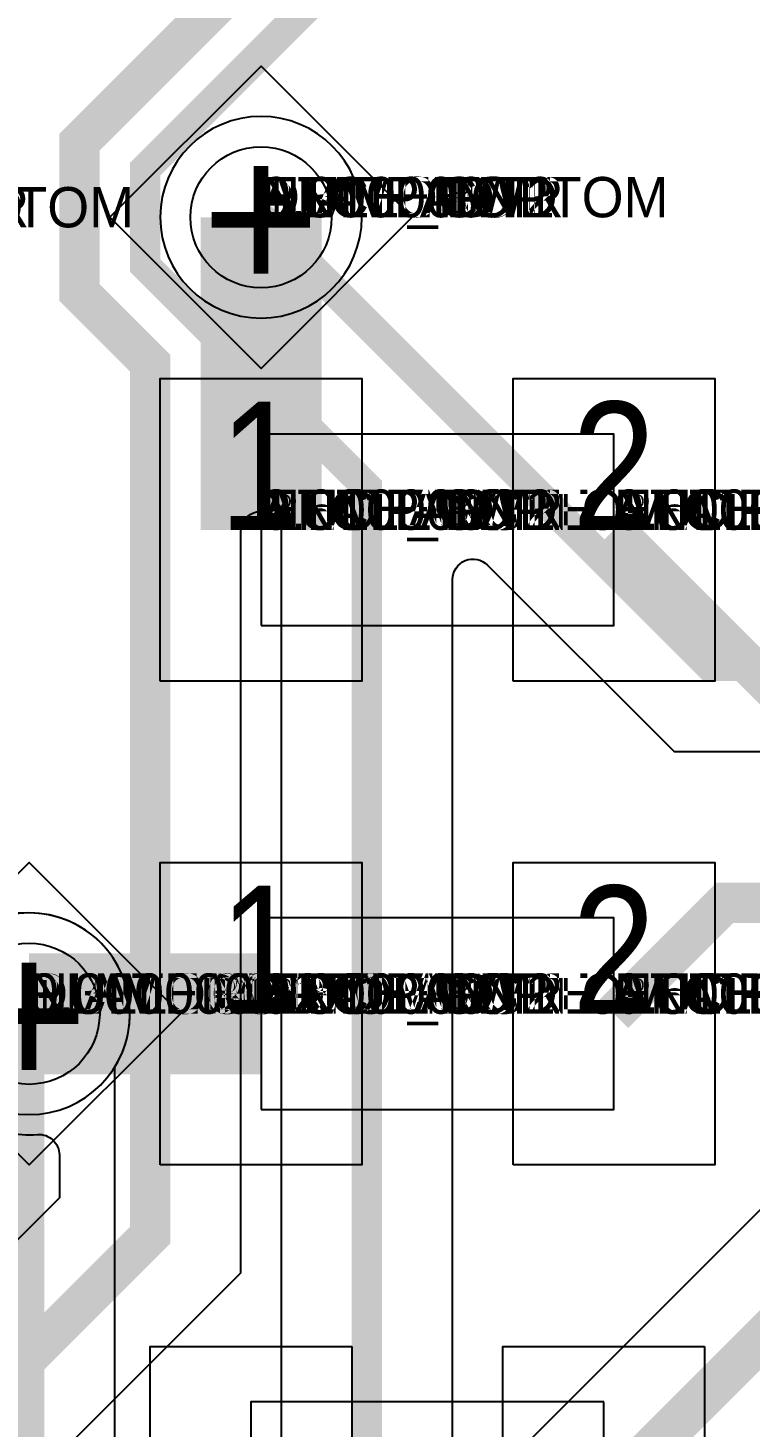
# Model space of a CAD drawing. Extents: x 0 to 323, y 0 to 320.
# Drawn here: x 89.94 to 93.53, y 42.25 to 49.19 of the extents above; entities that cross this region are included whole.
import ezdxf
from ezdxf.enums import TextEntityAlignment as Align

# ---------------------------------------------------------------- set-up
doc = ezdxf.new("R2010")
doc.units = 0
doc.header["$MEASUREMENT"] = 0
doc.layers.get('0').update_dxf_attribs({"linetype": 'CONTINUOUS'})
for name, color, linetype in [('CDN_FIGURES', 7, 'CONTINUOUS'), ('ETCH_BOTTOM', 7, 'CONTINUOUS'), ('ETCH_GND', 3, 'CONTINUOUS'), ('ETCH_INT1', 4, 'CONTINUOUS'), ('ETCH_INT2', 5, 'CONTINUOUS'), ('ETCH_PWR', 6, 'CONTINUOUS'), ('ETCH_TOP', 2, 'CONTINUOUS'), ('MANUFACTURING_NCLEGEND-1-6', 8, 'CONTINUOUS'), ('PACKAGE_GEOMETRY_ASSEMBLY_TOP', 11, 'CONTINUOUS'), ('PACKAGE_GEOMETRY_PIN_NUMBER', 9, 'CONTINUOUS')]:
    doc.layers.add(name, color=color, linetype=linetype)

# ---------------------------------------------------------------- blocks, each defined once
blk = doc.blocks.new('PAD_INFO')
for tag in ['SHAPE_TYPE', 'PAD_HEIGHT', 'PAD_LAYER', 'PAD_TYPE', 'PAD_WIDTH']:
    blk.add_attdef(tag, (0, 0), '', height=0.2)
at = {"flags": 2}
blk.add_attdef('CDN_TYPE', (0, 0), '', height=0.2, dxfattribs=at)
blk = doc.blocks.new('DRILL_INFO')
at = {"flags": 2}
blk.add_attdef('CDN_TYPE', (0, 0), '', height=0.2, dxfattribs=at)
for tag in ['FSHAPE', 'FCHAR', 'DRILL_HEIGHT', 'DIAMETER', 'PLATED', 'DRILL_WIDTH']:
    blk.add_attdef(tag, (0, 0), '', height=0.2)
blk = doc.blocks.new('VIA0700X0300')
at = {"layer": 'ETCH_BOTTOM'}
blk.add_circle((0, 0), 0.35, dxfattribs=at)
at = {"layer": 'ETCH_GND'}
blk.add_circle((0, 0), 0.35, dxfattribs=at)
at = {"layer": 'ETCH_INT1'}
blk.add_circle((0, 0), 0.35, dxfattribs=at)
at = {"layer": 'ETCH_INT2'}
blk.add_circle((0, 0), 0.35, dxfattribs=at)
at = {"layer": 'ETCH_PWR'}
blk.add_circle((0, 0), 0.35, dxfattribs=at)
at = {"layer": 'ETCH_TOP'}
blk.add_circle((0, 0), 0.35, dxfattribs=at)
ref = blk.add_blockref('PAD_INFO', (0, 0))
ref.add_attrib('PAD_LAYER', 'ETCH_TOP', (0, 0), dxfattribs={"height": 0.2})
ref.add_attrib('SHAPE_TYPE', 'NULL', (0, 0), dxfattribs={"height": 0.2})
ref.add_attrib('PAD_TYPE', 'ANTIPAD', (0, 0), dxfattribs={"height": 0.2})
ref.add_attrib('PAD_WIDTH', '0.000000', (0, 0), dxfattribs={"height": 0.2})
ref.add_attrib('PAD_HEIGHT', '0.000000', (0, 0), dxfattribs={"height": 0.2})
ref = blk.add_blockref('PAD_INFO', (0, 0))
ref.add_attrib('PAD_LAYER', 'ETCH_GND', (0, 0), dxfattribs={"height": 0.2})
ref.add_attrib('SHAPE_TYPE', 'NULL', (0, 0), dxfattribs={"height": 0.2})
ref.add_attrib('PAD_TYPE', 'ANTIPAD', (0, 0), dxfattribs={"height": 0.2})
ref.add_attrib('PAD_WIDTH', '0.000000', (0, 0), dxfattribs={"height": 0.2})
ref.add_attrib('PAD_HEIGHT', '0.000000', (0, 0), dxfattribs={"height": 0.2})
ref = blk.add_blockref('PAD_INFO', (0, 0))
ref.add_attrib('PAD_LAYER', 'ETCH_INT1', (0, 0), dxfattribs={"height": 0.2})
ref.add_attrib('SHAPE_TYPE', 'NULL', (0, 0), dxfattribs={"height": 0.2})
ref.add_attrib('PAD_TYPE', 'ANTIPAD', (0, 0), dxfattribs={"height": 0.2})
ref.add_attrib('PAD_WIDTH', '0.000000', (0, 0), dxfattribs={"height": 0.2})
ref.add_attrib('PAD_HEIGHT', '0.000000', (0, 0), dxfattribs={"height": 0.2})
ref = blk.add_blockref('PAD_INFO', (0, 0))
ref.add_attrib('PAD_LAYER', 'ETCH_INT2', (0, 0), dxfattribs={"height": 0.2})
ref.add_attrib('SHAPE_TYPE', 'NULL', (0, 0), dxfattribs={"height": 0.2})
ref.add_attrib('PAD_TYPE', 'ANTIPAD', (0, 0), dxfattribs={"height": 0.2})
ref.add_attrib('PAD_WIDTH', '0.000000', (0, 0), dxfattribs={"height": 0.2})
ref.add_attrib('PAD_HEIGHT', '0.000000', (0, 0), dxfattribs={"height": 0.2})
ref = blk.add_blockref('PAD_INFO', (0, 0))
ref.add_attrib('PAD_LAYER', 'ETCH_PWR', (0, 0), dxfattribs={"height": 0.2})
ref.add_attrib('SHAPE_TYPE', 'NULL', (0, 0), dxfattribs={"height": 0.2})
ref.add_attrib('PAD_TYPE', 'ANTIPAD', (0, 0), dxfattribs={"height": 0.2})
ref.add_attrib('PAD_WIDTH', '0.000000', (0, 0), dxfattribs={"height": 0.2})
ref.add_attrib('PAD_HEIGHT', '0.000000', (0, 0), dxfattribs={"height": 0.2})
ref = blk.add_blockref('PAD_INFO', (0, 0))
ref.add_attrib('PAD_LAYER', 'ETCH_BOTTOM', (0, 0), dxfattribs={"height": 0.2})
ref.add_attrib('SHAPE_TYPE', 'NULL', (0, 0), dxfattribs={"height": 0.2})
ref.add_attrib('PAD_TYPE', 'ANTIPAD', (0, 0), dxfattribs={"height": 0.2})
ref.add_attrib('PAD_WIDTH', '0.000000', (0, 0), dxfattribs={"height": 0.2})
ref.add_attrib('PAD_HEIGHT', '0.000000', (0, 0), dxfattribs={"height": 0.2})
ref = blk.add_blockref('PAD_INFO', (0, 0))
ref.add_attrib('PAD_LAYER', 'ETCH_TOP', (0, 0), dxfattribs={"height": 0.2})
ref.add_attrib('SHAPE_TYPE', 'NULL', (0, 0), dxfattribs={"height": 0.2})
ref.add_attrib('PAD_TYPE', 'THERMAL', (0, 0), dxfattribs={"height": 0.2})
ref.add_attrib('PAD_WIDTH', '0.000000', (0, 0), dxfattribs={"height": 0.2})
ref.add_attrib('PAD_HEIGHT', '0.000000', (0, 0), dxfattribs={"height": 0.2})
ref = blk.add_blockref('PAD_INFO', (0, 0))
ref.add_attrib('PAD_LAYER', 'ETCH_GND', (0, 0), dxfattribs={"height": 0.2})
ref.add_attrib('SHAPE_TYPE', 'NULL', (0, 0), dxfattribs={"height": 0.2})
ref.add_attrib('PAD_TYPE', 'THERMAL', (0, 0), dxfattribs={"height": 0.2})
ref.add_attrib('PAD_WIDTH', '0.000000', (0, 0), dxfattribs={"height": 0.2})
ref.add_attrib('PAD_HEIGHT', '0.000000', (0, 0), dxfattribs={"height": 0.2})
ref = blk.add_blockref('PAD_INFO', (0, 0))
ref.add_attrib('PAD_LAYER', 'ETCH_INT1', (0, 0), dxfattribs={"height": 0.2})
ref.add_attrib('SHAPE_TYPE', 'NULL', (0, 0), dxfattribs={"height": 0.2})
ref.add_attrib('PAD_TYPE', 'THERMAL', (0, 0), dxfattribs={"height": 0.2})
ref.add_attrib('PAD_WIDTH', '0.000000', (0, 0), dxfattribs={"height": 0.2})
ref.add_attrib('PAD_HEIGHT', '0.000000', (0, 0), dxfattribs={"height": 0.2})
ref = blk.add_blockref('PAD_INFO', (0, 0))
ref.add_attrib('PAD_LAYER', 'ETCH_INT2', (0, 0), dxfattribs={"height": 0.2})
ref.add_attrib('SHAPE_TYPE', 'NULL', (0, 0), dxfattribs={"height": 0.2})
ref.add_attrib('PAD_TYPE', 'THERMAL', (0, 0), dxfattribs={"height": 0.2})
ref.add_attrib('PAD_WIDTH', '0.000000', (0, 0), dxfattribs={"height": 0.2})
ref.add_attrib('PAD_HEIGHT', '0.000000', (0, 0), dxfattribs={"height": 0.2})
ref = blk.add_blockref('PAD_INFO', (0, 0))
ref.add_attrib('PAD_LAYER', 'ETCH_PWR', (0, 0), dxfattribs={"height": 0.2})
ref.add_attrib('SHAPE_TYPE', 'NULL', (0, 0), dxfattribs={"height": 0.2})
ref.add_attrib('PAD_TYPE', 'THERMAL', (0, 0), dxfattribs={"height": 0.2})
ref.add_attrib('PAD_WIDTH', '0.000000', (0, 0), dxfattribs={"height": 0.2})
ref.add_attrib('PAD_HEIGHT', '0.000000', (0, 0), dxfattribs={"height": 0.2})
ref = blk.add_blockref('PAD_INFO', (0, 0))
ref.add_attrib('PAD_LAYER', 'ETCH_BOTTOM', (0, 0), dxfattribs={"height": 0.2})
ref.add_attrib('SHAPE_TYPE', 'NULL', (0, 0), dxfattribs={"height": 0.2})
ref.add_attrib('PAD_TYPE', 'THERMAL', (0, 0), dxfattribs={"height": 0.2})
ref.add_attrib('PAD_WIDTH', '0.000000', (0, 0), dxfattribs={"height": 0.2})
ref.add_attrib('PAD_HEIGHT', '0.000000', (0, 0), dxfattribs={"height": 0.2})
ref = blk.add_blockref('PAD_INFO', (0, 0))
ref.add_attrib('PAD_LAYER', 'ETCH_TOP', (0, 0), dxfattribs={"height": 0.2})
ref.add_attrib('SHAPE_TYPE', 'CIRCLE', (0, 0), dxfattribs={"height": 0.2})
ref.add_attrib('PAD_TYPE', 'REGULAR', (0, 0), dxfattribs={"height": 0.2})
ref.add_attrib('PAD_WIDTH', '0.700000', (0, 0), dxfattribs={"height": 0.2})
ref.add_attrib('PAD_HEIGHT', '0.700000', (0, 0), dxfattribs={"height": 0.2})
ref = blk.add_blockref('PAD_INFO', (0, 0))
ref.add_attrib('PAD_LAYER', 'ETCH_GND', (0, 0), dxfattribs={"height": 0.2})
ref.add_attrib('SHAPE_TYPE', 'CIRCLE', (0, 0), dxfattribs={"height": 0.2})
ref.add_attrib('PAD_TYPE', 'REGULAR', (0, 0), dxfattribs={"height": 0.2})
ref.add_attrib('PAD_WIDTH', '0.700000', (0, 0), dxfattribs={"height": 0.2})
ref.add_attrib('PAD_HEIGHT', '0.700000', (0, 0), dxfattribs={"height": 0.2})
ref = blk.add_blockref('PAD_INFO', (0, 0))
ref.add_attrib('PAD_LAYER', 'ETCH_INT1', (0, 0), dxfattribs={"height": 0.2})
ref.add_attrib('SHAPE_TYPE', 'CIRCLE', (0, 0), dxfattribs={"height": 0.2})
ref.add_attrib('PAD_TYPE', 'REGULAR', (0, 0), dxfattribs={"height": 0.2})
ref.add_attrib('PAD_WIDTH', '0.700000', (0, 0), dxfattribs={"height": 0.2})
ref.add_attrib('PAD_HEIGHT', '0.700000', (0, 0), dxfattribs={"height": 0.2})
ref = blk.add_blockref('PAD_INFO', (0, 0))
ref.add_attrib('PAD_LAYER', 'ETCH_INT2', (0, 0), dxfattribs={"height": 0.2})
ref.add_attrib('SHAPE_TYPE', 'CIRCLE', (0, 0), dxfattribs={"height": 0.2})
ref.add_attrib('PAD_TYPE', 'REGULAR', (0, 0), dxfattribs={"height": 0.2})
ref.add_attrib('PAD_WIDTH', '0.700000', (0, 0), dxfattribs={"height": 0.2})
ref.add_attrib('PAD_HEIGHT', '0.700000', (0, 0), dxfattribs={"height": 0.2})
ref = blk.add_blockref('PAD_INFO', (0, 0))
ref.add_attrib('PAD_LAYER', 'ETCH_PWR', (0, 0), dxfattribs={"height": 0.2})
ref.add_attrib('SHAPE_TYPE', 'CIRCLE', (0, 0), dxfattribs={"height": 0.2})
ref.add_attrib('PAD_TYPE', 'REGULAR', (0, 0), dxfattribs={"height": 0.2})
ref.add_attrib('PAD_WIDTH', '0.700000', (0, 0), dxfattribs={"height": 0.2})
ref.add_attrib('PAD_HEIGHT', '0.700000', (0, 0), dxfattribs={"height": 0.2})
ref = blk.add_blockref('PAD_INFO', (0, 0))
ref.add_attrib('PAD_LAYER', 'ETCH_BOTTOM', (0, 0), dxfattribs={"height": 0.2})
ref.add_attrib('SHAPE_TYPE', 'CIRCLE', (0, 0), dxfattribs={"height": 0.2})
ref.add_attrib('PAD_TYPE', 'REGULAR', (0, 0), dxfattribs={"height": 0.2})
ref.add_attrib('PAD_WIDTH', '0.700000', (0, 0), dxfattribs={"height": 0.2})
ref.add_attrib('PAD_HEIGHT', '0.700000', (0, 0), dxfattribs={"height": 0.2})
ref = blk.add_blockref('DRILL_INFO', (0, 0))
ref.add_attrib('DIAMETER', '0.300000', (0, 0), dxfattribs={"height": 0.2})
ref.add_attrib('PLATED', 'PLATED', (0, 0), dxfattribs={"height": 0.2})
ref.add_attrib('FSHAPE', 'DIAMOND', (0, 0), dxfattribs={"height": 0.2})
ref.add_attrib('FCHAR', '+', (0, 0), dxfattribs={"height": 0.2})
ref.add_attrib('DRILL_WIDTH', '1.500000', (0, 0), dxfattribs={"height": 0.2})
ref.add_attrib('DRILL_HEIGHT', '1.500000', (0, 0), dxfattribs={"height": 0.2})
for tag in ['CDN_TYPE', 'PIN']:
    blk.add_attdef(tag, (0, 0), '', height=0.2)
at = {"flags": 2}
for tag in ['PSTKNAME', 'BBV']:
    blk.add_attdef(tag, (0, 0), '', height=0.2, dxfattribs=at)
blk = doc.blocks.new('FIGURE_DIAMOND')
at = {"layer": 'CDN_FIGURES'}
blk.add_lwpolyline([(-0.5, 0), (0, 0.5), (0.5, 0), (0, -0.5)], close=True, dxfattribs=at)
blk = doc.blocks.new('RC1000X1500TS')
at = {"layer": 'ETCH_TOP'}
blk.add_lwpolyline([(-0.5, -0.75), (-0.5, 0.75), (0.5, 0.75), (0.5, -0.75)], close=True, dxfattribs=at)
ref = blk.add_blockref('PAD_INFO', (0, 0))
ref.add_attrib('PAD_LAYER', 'ETCH_TOP', (0, 0), dxfattribs={"height": 0.2})
ref.add_attrib('SHAPE_TYPE', 'NULL', (0, 0), dxfattribs={"height": 0.2})
ref.add_attrib('PAD_TYPE', 'ANTIPAD', (0, 0), dxfattribs={"height": 0.2})
ref.add_attrib('PAD_WIDTH', '0.000000', (0, 0), dxfattribs={"height": 0.2})
ref.add_attrib('PAD_HEIGHT', '0.000000', (0, 0), dxfattribs={"height": 0.2})
ref = blk.add_blockref('PAD_INFO', (0, 0))
ref.add_attrib('PAD_LAYER', 'ETCH_GND', (0, 0), dxfattribs={"height": 0.2})
ref.add_attrib('SHAPE_TYPE', 'NULL', (0, 0), dxfattribs={"height": 0.2})
ref.add_attrib('PAD_TYPE', 'ANTIPAD', (0, 0), dxfattribs={"height": 0.2})
ref.add_attrib('PAD_WIDTH', '0.000000', (0, 0), dxfattribs={"height": 0.2})
ref.add_attrib('PAD_HEIGHT', '0.000000', (0, 0), dxfattribs={"height": 0.2})
ref = blk.add_blockref('PAD_INFO', (0, 0))
ref.add_attrib('PAD_LAYER', 'ETCH_INT1', (0, 0), dxfattribs={"height": 0.2})
ref.add_attrib('SHAPE_TYPE', 'NULL', (0, 0), dxfattribs={"height": 0.2})
ref.add_attrib('PAD_TYPE', 'ANTIPAD', (0, 0), dxfattribs={"height": 0.2})
ref.add_attrib('PAD_WIDTH', '0.000000', (0, 0), dxfattribs={"height": 0.2})
ref.add_attrib('PAD_HEIGHT', '0.000000', (0, 0), dxfattribs={"height": 0.2})
ref = blk.add_blockref('PAD_INFO', (0, 0))
ref.add_attrib('PAD_LAYER', 'ETCH_INT2', (0, 0), dxfattribs={"height": 0.2})
ref.add_attrib('SHAPE_TYPE', 'NULL', (0, 0), dxfattribs={"height": 0.2})
ref.add_attrib('PAD_TYPE', 'ANTIPAD', (0, 0), dxfattribs={"height": 0.2})
ref.add_attrib('PAD_WIDTH', '0.000000', (0, 0), dxfattribs={"height": 0.2})
ref.add_attrib('PAD_HEIGHT', '0.000000', (0, 0), dxfattribs={"height": 0.2})
ref = blk.add_blockref('PAD_INFO', (0, 0))
ref.add_attrib('PAD_LAYER', 'ETCH_PWR', (0, 0), dxfattribs={"height": 0.2})
ref.add_attrib('SHAPE_TYPE', 'NULL', (0, 0), dxfattribs={"height": 0.2})
ref.add_attrib('PAD_TYPE', 'ANTIPAD', (0, 0), dxfattribs={"height": 0.2})
ref.add_attrib('PAD_WIDTH', '0.000000', (0, 0), dxfattribs={"height": 0.2})
ref.add_attrib('PAD_HEIGHT', '0.000000', (0, 0), dxfattribs={"height": 0.2})
ref = blk.add_blockref('PAD_INFO', (0, 0))
ref.add_attrib('PAD_LAYER', 'ETCH_BOTTOM', (0, 0), dxfattribs={"height": 0.2})
ref.add_attrib('SHAPE_TYPE', 'NULL', (0, 0), dxfattribs={"height": 0.2})
ref.add_attrib('PAD_TYPE', 'ANTIPAD', (0, 0), dxfattribs={"height": 0.2})
ref.add_attrib('PAD_WIDTH', '0.000000', (0, 0), dxfattribs={"height": 0.2})
ref.add_attrib('PAD_HEIGHT', '0.000000', (0, 0), dxfattribs={"height": 0.2})
ref = blk.add_blockref('PAD_INFO', (0, 0))
ref.add_attrib('PAD_LAYER', 'ETCH_TOP', (0, 0), dxfattribs={"height": 0.2})
ref.add_attrib('SHAPE_TYPE', 'NULL', (0, 0), dxfattribs={"height": 0.2})
ref.add_attrib('PAD_TYPE', 'THERMAL', (0, 0), dxfattribs={"height": 0.2})
ref.add_attrib('PAD_WIDTH', '0.000000', (0, 0), dxfattribs={"height": 0.2})
ref.add_attrib('PAD_HEIGHT', '0.000000', (0, 0), dxfattribs={"height": 0.2})
ref = blk.add_blockref('PAD_INFO', (0, 0))
ref.add_attrib('PAD_LAYER', 'ETCH_GND', (0, 0), dxfattribs={"height": 0.2})
ref.add_attrib('SHAPE_TYPE', 'NULL', (0, 0), dxfattribs={"height": 0.2})
ref.add_attrib('PAD_TYPE', 'THERMAL', (0, 0), dxfattribs={"height": 0.2})
ref.add_attrib('PAD_WIDTH', '0.000000', (0, 0), dxfattribs={"height": 0.2})
ref.add_attrib('PAD_HEIGHT', '0.000000', (0, 0), dxfattribs={"height": 0.2})
ref = blk.add_blockref('PAD_INFO', (0, 0))
ref.add_attrib('PAD_LAYER', 'ETCH_INT1', (0, 0), dxfattribs={"height": 0.2})
ref.add_attrib('SHAPE_TYPE', 'NULL', (0, 0), dxfattribs={"height": 0.2})
ref.add_attrib('PAD_TYPE', 'THERMAL', (0, 0), dxfattribs={"height": 0.2})
ref.add_attrib('PAD_WIDTH', '0.000000', (0, 0), dxfattribs={"height": 0.2})
ref.add_attrib('PAD_HEIGHT', '0.000000', (0, 0), dxfattribs={"height": 0.2})
ref = blk.add_blockref('PAD_INFO', (0, 0))
ref.add_attrib('PAD_LAYER', 'ETCH_INT2', (0, 0), dxfattribs={"height": 0.2})
ref.add_attrib('SHAPE_TYPE', 'NULL', (0, 0), dxfattribs={"height": 0.2})
ref.add_attrib('PAD_TYPE', 'THERMAL', (0, 0), dxfattribs={"height": 0.2})
ref.add_attrib('PAD_WIDTH', '0.000000', (0, 0), dxfattribs={"height": 0.2})
ref.add_attrib('PAD_HEIGHT', '0.000000', (0, 0), dxfattribs={"height": 0.2})
ref = blk.add_blockref('PAD_INFO', (0, 0))
ref.add_attrib('PAD_LAYER', 'ETCH_PWR', (0, 0), dxfattribs={"height": 0.2})
ref.add_attrib('SHAPE_TYPE', 'NULL', (0, 0), dxfattribs={"height": 0.2})
ref.add_attrib('PAD_TYPE', 'THERMAL', (0, 0), dxfattribs={"height": 0.2})
ref.add_attrib('PAD_WIDTH', '0.000000', (0, 0), dxfattribs={"height": 0.2})
ref.add_attrib('PAD_HEIGHT', '0.000000', (0, 0), dxfattribs={"height": 0.2})
ref = blk.add_blockref('PAD_INFO', (0, 0))
ref.add_attrib('PAD_LAYER', 'ETCH_BOTTOM', (0, 0), dxfattribs={"height": 0.2})
ref.add_attrib('SHAPE_TYPE', 'NULL', (0, 0), dxfattribs={"height": 0.2})
ref.add_attrib('PAD_TYPE', 'THERMAL', (0, 0), dxfattribs={"height": 0.2})
ref.add_attrib('PAD_WIDTH', '0.000000', (0, 0), dxfattribs={"height": 0.2})
ref.add_attrib('PAD_HEIGHT', '0.000000', (0, 0), dxfattribs={"height": 0.2})
ref = blk.add_blockref('PAD_INFO', (0, 0))
ref.add_attrib('PAD_LAYER', 'ETCH_GND', (0, 0), dxfattribs={"height": 0.2})
ref.add_attrib('SHAPE_TYPE', 'NULL', (0, 0), dxfattribs={"height": 0.2})
ref.add_attrib('PAD_TYPE', 'REGULAR', (0, 0), dxfattribs={"height": 0.2})
ref.add_attrib('PAD_WIDTH', '0.000000', (0, 0), dxfattribs={"height": 0.2})
ref.add_attrib('PAD_HEIGHT', '0.000000', (0, 0), dxfattribs={"height": 0.2})
ref = blk.add_blockref('PAD_INFO', (0, 0))
ref.add_attrib('PAD_LAYER', 'ETCH_INT1', (0, 0), dxfattribs={"height": 0.2})
ref.add_attrib('SHAPE_TYPE', 'NULL', (0, 0), dxfattribs={"height": 0.2})
ref.add_attrib('PAD_TYPE', 'REGULAR', (0, 0), dxfattribs={"height": 0.2})
ref.add_attrib('PAD_WIDTH', '0.000000', (0, 0), dxfattribs={"height": 0.2})
ref.add_attrib('PAD_HEIGHT', '0.000000', (0, 0), dxfattribs={"height": 0.2})
ref = blk.add_blockref('PAD_INFO', (0, 0))
ref.add_attrib('PAD_LAYER', 'ETCH_INT2', (0, 0), dxfattribs={"height": 0.2})
ref.add_attrib('SHAPE_TYPE', 'NULL', (0, 0), dxfattribs={"height": 0.2})
ref.add_attrib('PAD_TYPE', 'REGULAR', (0, 0), dxfattribs={"height": 0.2})
ref.add_attrib('PAD_WIDTH', '0.000000', (0, 0), dxfattribs={"height": 0.2})
ref.add_attrib('PAD_HEIGHT', '0.000000', (0, 0), dxfattribs={"height": 0.2})
ref = blk.add_blockref('PAD_INFO', (0, 0))
ref.add_attrib('PAD_LAYER', 'ETCH_PWR', (0, 0), dxfattribs={"height": 0.2})
ref.add_attrib('SHAPE_TYPE', 'NULL', (0, 0), dxfattribs={"height": 0.2})
ref.add_attrib('PAD_TYPE', 'REGULAR', (0, 0), dxfattribs={"height": 0.2})
ref.add_attrib('PAD_WIDTH', '0.000000', (0, 0), dxfattribs={"height": 0.2})
ref.add_attrib('PAD_HEIGHT', '0.000000', (0, 0), dxfattribs={"height": 0.2})
ref = blk.add_blockref('PAD_INFO', (0, 0))
ref.add_attrib('PAD_LAYER', 'ETCH_BOTTOM', (0, 0), dxfattribs={"height": 0.2})
ref.add_attrib('SHAPE_TYPE', 'NULL', (0, 0), dxfattribs={"height": 0.2})
ref.add_attrib('PAD_TYPE', 'REGULAR', (0, 0), dxfattribs={"height": 0.2})
ref.add_attrib('PAD_WIDTH', '0.000000', (0, 0), dxfattribs={"height": 0.2})
ref.add_attrib('PAD_HEIGHT', '0.000000', (0, 0), dxfattribs={"height": 0.2})
ref = blk.add_blockref('DRILL_INFO', (0, 0))
ref.add_attrib('DIAMETER', '0.000000', (0, 0), dxfattribs={"height": 0.2})
ref.add_attrib('PLATED', 'PLATED', (0, 0), dxfattribs={"height": 0.2})
ref.add_attrib('FSHAPE', 'NULL', (0, 0), dxfattribs={"height": 0.2})
ref.add_attrib('DRILL_WIDTH', '0.000000', (0, 0), dxfattribs={"height": 0.2})
ref.add_attrib('DRILL_HEIGHT', '0.000000', (0, 0), dxfattribs={"height": 0.2})
ref = blk.add_blockref('PAD_INFO', (0, 0))
ref.add_attrib('PAD_LAYER', 'ETCH_TOP', (0, 0), dxfattribs={"height": 0.2})
ref.add_attrib('SHAPE_TYPE', 'RECTANGLE', (0, 0), dxfattribs={"height": 0.2})
ref.add_attrib('PAD_TYPE', 'REGULAR', (0, 0), dxfattribs={"height": 0.2})
ref.add_attrib('PAD_WIDTH', '1.000000', (0, 0), dxfattribs={"height": 0.2})
ref.add_attrib('PAD_HEIGHT', '1.500000', (0, 0), dxfattribs={"height": 0.2})
for tag in ['CDN_TYPE', 'PIN']:
    blk.add_attdef(tag, (0, 0), '', height=0.2)
at = {"flags": 2}
for tag in ['PSTKNAME', 'BBV']:
    blk.add_attdef(tag, (0, 0), '', height=0.2, dxfattribs=at)
blk = doc.blocks.new('F56')
at = {"layer": 'PACKAGE_GEOMETRY_ASSEMBLY_TOP'}
blk.add_lwpolyline([(0, -0.475), (1.75, -0.475), (1.75, 0.475), (0, 0.475)], close=True, dxfattribs=at)
at = {"layer": 'ETCH_TOP'}
ref = blk.add_blockref('RC1000X1500TS', (0, 0), dxfattribs=at)
ref.add_attrib('CDN_TYPE', 'PIN', (0, 0), dxfattribs={"height": 0.2})
ref.add_attrib('PIN', '1', (0, 0), dxfattribs={"height": 0.2})
ref = blk.add_blockref('RC1000X1500TS', (1.75, 0), dxfattribs=at)
ref.add_attrib('CDN_TYPE', 'PIN', (0, 0), dxfattribs={"height": 0.2})
ref.add_attrib('PIN', '2', (0, 0), dxfattribs={"height": 0.2})
at = {"flags": 2}
for tag in ['SYMBOL_TYPE', 'CDN_TYPE', 'REFDES']:
    blk.add_attdef(tag, (0, 0), '', height=0.2, dxfattribs=at)

msp = doc.modelspace()

# ---------------------------------------------------------------- linework, layer by layer
at = {"layer": 'ETCH_BOTTOM'}
for points, format in [([(91.1, 48.25, 0.15, 0.15, 0), (93.325, 46.025, 0.15, 0.15, 0), (95.4882, 46.025, 0.15, 0.15, 0), (97.0574, 47.5942, 0.15, 0.15, 0), (97.0574, 55.5392, 0.15, 0.15, 0), (100.875, 59.3568, 0.15, 0.15, 0), (100.875, 62.2932, 0.15, 0.15, 0), (100.4432, 62.725, 0.15, 0.15, 0), (99.2118, 62.725, 0.15, 0.15, 0), (97.975, 63.9618, 0.15, 0.15, 0), (97.975, 65.5882, 0.15, 0.15, 0), (98.3118, 65.925, 0.15, 0.15, 0), (98.6382, 65.925, 0.15, 0.15, 0), (100.975, 68.2618, 0.15, 0.15, 0), (100.975, 76.2118, 0.15, 0.15, 0), (108.2, 83.4368, 0.15, 0.15, 0), (108.2, 100.5711, 0.15, 0.15, 0), (116.925, 109.2961, 0.15, 0.15, 0), (116.925, 110.054, 0.15, 0.15, 0), (117.9, 111.029, 0.15, 0.15, 0), (117.9, 111.65, 0.15, 0.15, 0)], "xyseb"), ([(104.05, 83.05, 0.2, 0.2, 0), (102.3486, 83.05, 0.2, 0.2, 0), (95.1486, 75.85, 0.2, 0.2, 0), (93.9014, 75.85, 0.2, 0.2, 0), (93.55, 75.4986, 0.2, 0.2, 0), (93.55, 63.9874, 0.2, 0.2, 0), (94.4, 63.1374, 0.2, 0.2, 0), (94.4, 61.5626, 0.2, 0.2, 0), (94.1, 61.2626, 0.2, 0.2, 0), (94.1, 52.5229, 0.2, 0.2, 0), (90.2, 48.6229, 0.2, 0.2, 0), (90.2, 47.877, 0.2, 0.2, 0), (90.55, 47.527, 0.2, 0.2, 0), (90.55, 43.2014, 0.2, 0.2, 0), (85.3706, 38.022, 0.2, 0.2, 0), (77.9266, 38.022, 0.2, 0.2, 0), (74.8986, 41.05, 0.2, 0.2, 0), (57.05, 41.05, 0.2, 0.2, 0), (56.45, 40.45, 0.2, 0.2, 0)], "xyseb"), ([(95.4, 61.35, 0.15, 0.15, 0), (94.425, 60.375, 0.15, 0.15, 0), (94.425, 52.3882, 0.15, 0.15, 0), (90.525, 48.4882, 0.15, 0.15, 0), (90.525, 48.0117, 0.15, 0.15, 0), (91.625, 46.9117, 0.15, 0.15, 0), (91.625, 39.9617, 0.15, 0.15, 0), (91.4, 39.7367, 0.15, 0.15, 0), (91.4, 34.5, 0.15, 0.15, 0)], "xyseb"), ([(77.7402, 37.5719), (85.557, 37.5719), (91.0001, 43.015), (91.0001, 46.6906, -0.668179), (91.1732, 46.7623), (91.1999, 46.7356), (91.1999, 40.8998, -0.434609), (91.0915, 40.7987, 0.939227), (90.934, 39.6112), (90.9749, 39.6032), (90.9749, 34.924), (90.9613, 34.9094, 0.207939), (90.8013, 34.4585, -0.434609), (90.7002, 34.3501), (88.2457, 34.3501), (78.3499, 24.4543)], "xyb"), ([(92.0501, 39.7856), (92.0501, 46.4539, -0.668179), (92.2232, 46.5256), (93.1489, 45.5999), (95.6643, 45.5999)], "xyb")]:
    msp.add_lwpolyline(points, format=format, dxfattribs=at)
msp.add_lwpolyline([(83.858, 38.4721, -0.668179), (83.7863, 38.6452), (86.1745, 41.0334, -0.41646), (86.3185, 41.0329, 0.658472), (87.3457, 41.4333), (87.3464, 41.4532), (89.6643, 43.7711), (89.6964, 43.7561, 0.127052), (89.9915, 43.7013, -0.434609), (90.0999, 43.6002), (90.0999, 43.3878), (85.1842, 38.4721)], format="xyb", close=True, dxfattribs=at)
at = {"layer": 'ETCH_GND'}
for points in [[(91.6001, 48.25, 1), (90.5999, 48.25, 1)], [(90.4501, 44.3, 1), (89.4499, 44.3, 1)]]:
    msp.add_lwpolyline(points, format="xyb", close=True, dxfattribs=at)
at = {"layer": 'ETCH_INT1'}
for points in [[(91.6001, 48.25, 1), (90.5999, 48.25, 1)], [(90.4501, 44.3, 1), (89.4499, 44.3, 1)]]:
    msp.add_lwpolyline(points, format="xyb", close=True, dxfattribs=at)
at = {"layer": 'ETCH_INT2'}
for points, format in [([(121.9, 111.65, 0.15, 0.15, 0), (121.9, 111.029, 0.15, 0.15, 0), (122.625, 110.304, 0.15, 0.15, 0), (122.875, 110.0538, 0.15, 0.15, 0), (122.875, 106.6493, 0.15, 0.15, 0), (124.125, 105.3993, 0.15, 0.15, 0), (124.125, 95.0875, 0.15, 0.15, 0), (117.3125, 88.275, 0.15, 0.15, 0), (115.6493, 88.275, 0.15, 0.15, 0), (108.2743, 80.9, 0.15, 0.15, 0), (101.9868, 80.9, 0.15, 0.15, 0), (96.625, 75.5382, 0.15, 0.15, 0), (96.625, 75.3618, 0.15, 0.15, 0), (91.9882, 70.725, 0.15, 0.15, 0), (90.5618, 70.725, 0.15, 0.15, 0), (89.575, 69.7382, 0.15, 0.15, 0), (89.575, 66.8618, 0.15, 0.15, 0), (90.9078, 65.529, 0.15, 0.15, 0), (90.9382, 65.529, 0.15, 0.15, 0), (91.275, 65.1922, 0.15, 0.15, 0), (91.275, 62.0383, 0.15, 0.15, 0), (96.875, 56.4383, 0.15, 0.15, 0), (96.875, 46.025, 0.15, 0.15, 0), (91.05, 40.2, 0.15, 0.15, 0)], "xyseb"), ([(89.95, 44.3, 0.15, 0.15, 0), (89.95, 40.4868, 0.15, 0.15, 0), (90.8118, 39.625, 0.15, 0.15, 0), (93.7117, 39.625, 0.15, 0.15, 0), (98.1617, 44.075, 0.15, 0.15, 0), (98.3882, 44.075, 0.15, 0.15, 0), (100.775, 46.4618, 0.15, 0.15, 0), (100.775, 53.4883, 0.15, 0.15, 0), (99.175, 55.0882, 0.15, 0.15, 0), (98.8382, 55.425, 0.15, 0.15, 0), (98.6118, 55.425, 0.15, 0.15, 0), (91.825, 62.2118, 0.15, 0.15, 0), (91.825, 67.3382, 0.15, 0.15, 0), (93.5118, 69.025, 0.15, 0.15, 0), (99.3882, 69.025, 0.15, 0.15, 0), (124.875, 94.5118, 0.15, 0.15, 0), (124.875, 110.054, 0.15, 0.15, 0), (123.9, 111.029, 0.15, 0.15, 0), (123.9, 111.65, 0.15, 0.15, 0)], "xyseb"), ([(90.8499, 61.8622), (96.4499, 56.2622), (96.4499, 52.6995, -0.438145), (96.3403, 52.5985, 1.084105), (96.3403, 51.6015, -0.438145), (96.4499, 51.5005), (96.4499, 46.2011), (90.9359, 40.6871)], "xyb"), ([(90.3751, 40.6629), (90.3751, 44.0362), (90.382, 44.0481, 0.60603), (89.9097, 44.7985, -0.438145), (89.8001, 44.8995), (89.8001, 49.2886), (87.811, 51.2777, -0.64872), (87.8772, 51.4506, 2.23985), (87.3506, 51.9772, -0.64872), (87.1777, 51.911), (87.0234, 52.0653), (87.0583, 52.1011, 1.62651), (86.2067, 52.3681, -0.463209), (86.1066, 52.2501), (86.0011, 52.2501), (84.8954, 53.3558, -0.668179), (84.9671, 53.5289), (86.5322, 53.5289), (86.5441, 53.522, 1.740689), (86.5441, 54.386), (86.5322, 54.3791), (84.8668, 54.3791), (82.7958, 56.4501)], "xyb")]:
    msp.add_lwpolyline(points, format=format, dxfattribs=at)
msp.add_lwpolyline([(91.1, 48.7501, 1), (91.1, 47.7499, 1)], format="xyb", close=True, dxfattribs=at)
at = {"layer": 'ETCH_PWR'}
for points in [[(91.6001, 48.25, 1), (90.5999, 48.25, 1)], [(90.4501, 44.3, 1), (89.4499, 44.3, 1)]]:
    msp.add_lwpolyline(points, format="xyb", close=True, dxfattribs=at)
at = {"layer": 'ETCH_TOP'}
for points in [[(91.1, 46.7, 0.6, 0.6, 0), (91.1, 48.25, 0.6, 0.6, 0)], [(97.45, 45.35, 0.2, 0.2, 0), (94.2, 45.35, 0.2, 0.2, 0), (92.85, 46.7, 0.2, 0.2, 0)], [(97.45, 44.85, 0.2, 0.2, 0), (93.4, 44.85, 0.2, 0.2, 0), (92.85, 44.3, 0.2, 0.2, 0)], [(91.1, 44.3, 0.6, 0.6, 0), (89.95, 44.3, 0.6, 0.6, 0)], [(97.45, 44.35, 0.2, 0.2, 0), (95.25, 44.35, 0.2, 0.2, 0), (92.8, 41.9, 0.2, 0.2, 0)]]:
    msp.add_lwpolyline(points, format="xyseb", dxfattribs=at)

# ---------------------------------------------------------------- block references
for p in [(91.1, 46.7), (91.1, 44.3)]:
    msp.add_blockref('F56', p)
at = {"rotation": 180}
msp.add_blockref('F56', (92.8, 41.9), dxfattribs=at)
at = {"layer": 'ETCH_TOP'}
for p in [(91.1, 48.25), (88.45, 48.2), (89.95, 44.3)]:
    msp.add_blockref('VIA0700X0300', p, dxfattribs=at)
at = {"layer": 'MANUFACTURING_NCLEGEND-1-6', "xscale": 1.5, "yscale": 1.5}
for p in [(91.1, 48.25), (89.95, 44.3)]:
    msp.add_blockref('FIGURE_DIAMOND', p, dxfattribs=at)

# ---------------------------------------------------------------- texts
at = {"layer": 'MANUFACTURING_NCLEGEND-1-6'}
for p in [(91.1, 48.25), (89.95, 44.3)]:
    msp.add_text('+', height=0.75, dxfattribs=at).set_placement(p, align=Align.MIDDLE_CENTER)
at = {"layer": 'PACKAGE_GEOMETRY_PIN_NUMBER', "width": 0.88}
for s, p in [('1', (91.1, 46.7)), ('2', (92.85, 46.7)), ('1', (91.1, 44.3)), ('2', (92.85, 44.3))]:
    msp.add_text(s, height=0.635, dxfattribs=at).set_placement(p, align=Align.CENTER)

doc.saveas('drawing.dxf')
